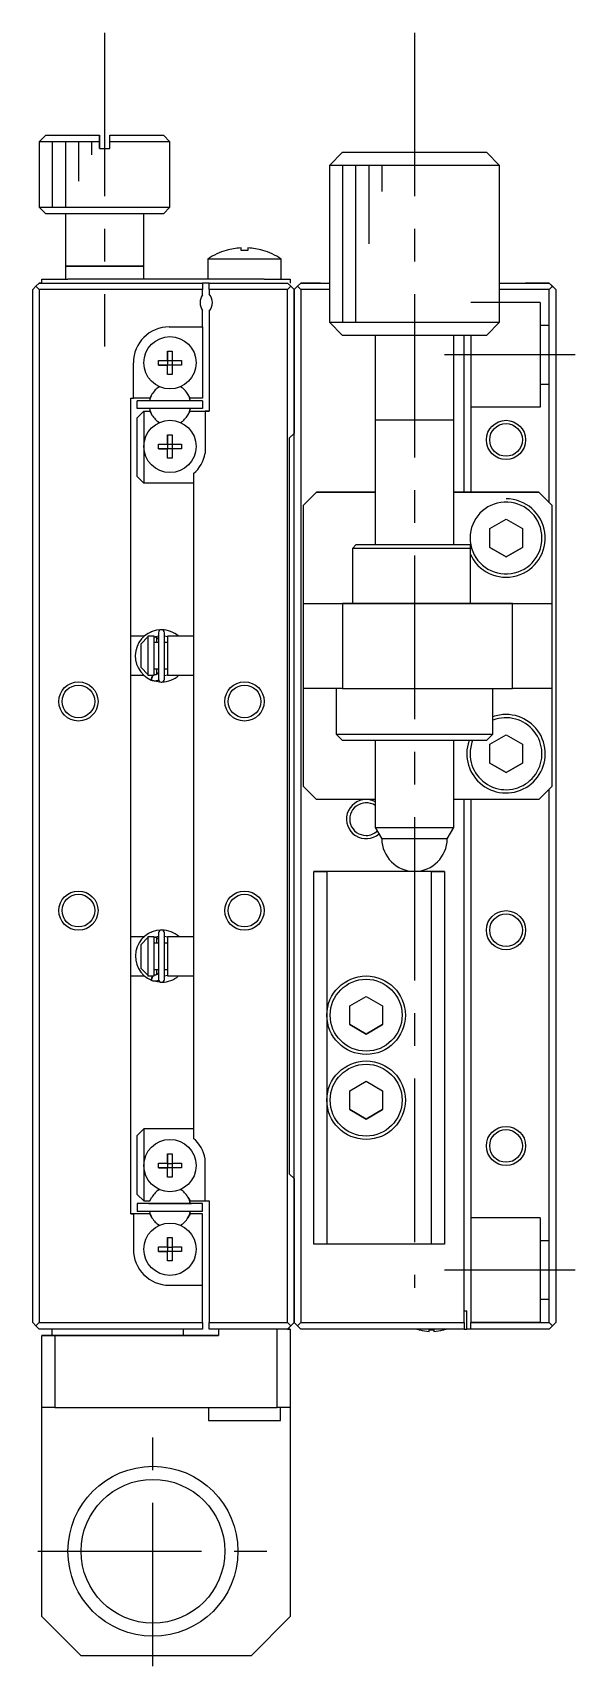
# Model space of a CAD drawing. Extents: x -50 to 379, y 23 to 295.
# Drawn here: x 180 to 221.5, y 106 to 231 of the extents above; entities that cross this region are included whole.
import ezdxf

# ---------------------------------------------------------------- set-up
doc = ezdxf.new("R2010")
doc.units = 0
doc.header["$LTSCALE"] = 10
doc.linetypes.add('CENTER', pattern=[2, 1.25, -0.25, 0.25, -0.25])
doc.linetypes.add('DASHED', pattern=[3.5, 2, -1.5])
doc.layers.get('0').update_dxf_attribs({"linetype": 'CONTINUOUS'})
doc.layers.add('CENTER', color=1, linetype='CENTER')

msp = doc.modelspace()

# ---------------------------------------------------------------- linework, layer by layer
at = {"color": 7, "linetype": 'CONTINUOUS'}
for p, q in [((181, 223.15), (180.5, 222.65)), ((185.1, 222.65), (180.5, 222.65)), ((180.5, 222.65), (180.5, 217.65)), ((181, 223.15), (185.1, 223.15)), ((181, 223.15), (185.1, 223.15)), ((185.1, 223.15), (185.1, 222.65)), ((185.1, 222.65), (185.1, 223.15)), ((185.1, 222.15), (185.1, 222.65)), ((185.1, 222.65), (185.1, 222.15)), ((185.9, 223.15), (190, 223.15)), ((185.9, 223.15), (190, 223.15)), ((185.9, 222.65), (185.9, 223.15)), ((190.5, 222.65), (185.9, 222.65)), ((185.9, 222.15), (185.9, 222.65)), ((190.5, 222.65), (190, 223.15)), ((190.5, 217.65), (190.5, 222.65)), ((185.1, 222.15), (185.9, 222.15)), ((185.1, 222.15), (185.9, 222.15)), ((203.7, 221.85), (202.7, 220.85)), ((203.7, 221.85), (214.7, 221.85)), ((203.7, 221.85), (209.150189, 221.85)), ((209.150189, 221.85), (214.7, 221.85)), ((215.7, 220.85), (214.7, 221.85)), ((215.7, 220.85), (202.7, 220.85)), ((202.7, 220.85), (202.7, 208.85)), ((215.7, 208.85), (215.7, 220.85)), ((180.5, 217.65), (190.5, 217.65)), ((180.5, 217.65), (181, 217.15)), ((190, 217.15), (190.5, 217.65)), ((190, 217.15), (181, 217.15)), ((182.5, 217.15), (182.5, 213.15)), ((188.5, 213.15), (188.5, 217.15)), ((193.4, 213.692463), (199, 213.692463)), ((193.4, 213.692463), (193.4, 212.15)), ((194.800861, 214.343205), (194.797852, 214.349373)), ((194.800861, 214.343205), (194.797852, 214.349373)), ((195.94, 214.343205), (195.94, 214.536462)), ((196.46, 214.343205), (195.94, 214.343205)), ((196.46, 214.536462), (196.46, 214.343205)), ((197.602148, 214.349373), (197.599139, 214.343205)), ((197.602148, 214.349373), (197.599139, 214.343205)), ((199, 212.15), (199, 213.692463)), ((182.5, 213.15), (188.5, 213.15)), ((188.5, 213.15), (182.5, 213.15)), ((182.5, 213.15), (182.5, 212.15)), ((188.5, 212.15), (188.5, 213.15)), ((180.25, 211.6), (180, 211.35)), ((180, 211.35), (180.25, 211.6)), ((180, 132.35), (180, 211.35)), ((180.25, 211.6), (180.5, 211.85)), ((180.5, 211.85), (180.25, 211.6)), ((180.5, 211.35), (180.25, 211.6)), ((180.5, 211.85), (193, 211.85)), ((180.7, 211.85), (180.5, 211.85)), ((193, 211.35), (180.5, 211.35)), ((180.5, 211.35), (180.5, 132.35)), ((180.7, 211.85), (180.7, 212.15)), ((180.7, 212.15), (182.7, 212.15)), ((180.7, 212.15), (182.5, 212.15)), ((197.7, 212.15), (182.7, 212.15)), ((187.25, 212.150002), (183.95, 212.150002)), ((193.4, 212.15), (188.5, 212.15)), ((193.5, 211.85), (193, 211.85)), ((193, 211.85), (193, 211.35)), ((193, 210.95), (193, 211.35)), ((193.5, 211.85), (199.5, 211.85)), ((193.5, 211.35), (193.5, 211.85)), ((199.5, 211.35), (193.5, 211.35)), ((193.5, 211.35), (193.5, 211.011438)), ((197.7, 212.15), (199.7, 212.15)), ((199, 212.15), (199.7, 212.15)), ((199.75, 211.6), (199.5, 211.85)), ((199.5, 211.85), (199.75, 211.6)), ((199.75, 211.6), (199.5, 211.35)), ((199.5, 132.35), (199.5, 211.35)), ((199.7, 212.15), (199.7, 211.85)), ((200, 211.35), (199.75, 211.6)), ((199.75, 211.6), (200, 211.35)), ((200.25, 211.6), (200, 211.35)), ((200.25, 211.6), (200, 211.35)), ((200, 211.35), (200, 200.35)), ((200, 200.35), (200, 211.35)), ((200.25, 211.6), (200.5, 211.85)), ((200.5, 211.85), (200.25, 211.6)), ((200.5, 211.35), (200.25, 211.6)), ((200.5, 211.85), (202.7, 211.85)), ((202.000005, 211.85), (200.5, 211.85)), ((202.7, 211.35), (200.5, 211.35)), ((200.5, 211.35), (200.5, 132.35)), ((215.7, 211.85), (219.5, 211.85)), ((219.5, 211.35), (215.7, 211.35)), ((219.5, 211.85), (217.699995, 211.85)), ((219.5, 211.85), (219.75, 211.6)), ((219.75, 211.6), (219.5, 211.85)), ((219.5, 211.35), (219.75, 211.6)), ((219.5, 195.05), (219.5, 211.35)), ((219.65, 211.7), (220, 211.35)), ((220, 211.35), (219.65, 211.7)), ((219.75, 211.6), (220, 211.35)), ((220, 211.35), (219.75, 211.6)), ((220, 211.35), (220, 132.35)), ((193, 208.5), (193, 209.75)), ((193.5, 209.688562), (193.5, 202.05)), ((202.7, 208.85), (209.258868, 208.85)), ((202.7, 208.85), (203.7, 207.85)), ((209.258868, 208.85), (215.7, 208.85)), ((214.7, 207.85), (215.7, 208.85)), ((190.45, 208.5), (193, 208.5)), ((193, 208.5), (193, 203.05)), ((209.249811, 207.85), (203.7, 207.85)), ((206.2, 207.85), (206.2, 201.35)), ((214.7, 207.85), (209.249811, 207.85)), ((212.2, 201.35), (212.2, 207.85)), ((213, 195.85), (213, 207.85)), ((213.5, 207.85), (213.5, 195.85)), ((190.32, 206.636361), (190.68, 206.636361)), ((190.32, 205.93), (190.32, 206.636361)), ((190.32, 206.636361), (190.32, 205.93)), ((190.68, 206.636361), (190.68, 205.93)), ((187.7, 203.05), (187.7, 205.75)), ((189.613639, 205.57), (189.613639, 205.93)), ((189.613639, 205.93), (190.32, 205.93)), ((190.32, 205.57), (189.613639, 205.57)), ((189.613639, 205.57), (190.32, 205.57)), ((190.330372, 205.919628), (190.32, 205.93)), ((190.330372, 205.580372), (190.32, 205.57)), ((190.32, 204.863639), (190.32, 205.57)), ((190.32, 204.863639), (190.32, 205.57)), ((190.330372, 205.919628), (190.669628, 205.919628)), ((190.330372, 205.580372), (190.330372, 205.919628)), ((190.669628, 205.580372), (190.330372, 205.580372)), ((190.669628, 205.919628), (190.68, 205.93)), ((190.669628, 205.919628), (190.669628, 205.580372)), ((190.669628, 205.580372), (190.68, 205.57)), ((190.68, 205.93), (191.386361, 205.93)), ((190.68, 205.57), (190.68, 204.863639)), ((191.386361, 205.57), (190.68, 205.57)), ((191.386361, 205.57), (190.68, 205.57)), ((191.386361, 205.93), (191.386361, 205.57)), ((190.68, 204.863639), (190.32, 204.863639)), ((187.5, 203.05), (187.7, 203.05)), ((187.5, 140.65), (187.5, 203.05)), ((188.955588, 203.05), (187.7, 203.05)), ((188, 202.25), (188, 202.85)), ((193, 202.85), (188, 202.85)), ((189.125185, 203.34375), (188.955588, 203.05)), ((192.044412, 203.05), (191.874815, 203.34375)), ((193, 203.05), (192.044412, 203.05)), ((193, 202.85), (193, 202.25)), ((193, 202.25), (188, 202.25)), ((188, 201.55), (188.5, 202.05)), ((188.5, 202.05), (188, 201.55)), ((188, 197.05), (188, 201.55)), ((188.5, 202.05), (188.5, 199.35)), ((188.5, 202.05), (188.955588, 202.05)), ((188.5, 202.05), (188.955588, 202.05)), ((188.955588, 202.05), (189.125185, 201.75625)), ((188.955588, 202.05), (189.125185, 201.75625)), ((191.874815, 201.75625), (192.044412, 202.05)), ((191.874815, 201.75625), (192.044412, 202.05)), ((192.044412, 202.05), (193.2, 202.05)), ((192.044412, 202.05), (193.2, 202.05)), ((193.2, 202.05), (193.2, 198.827985)), ((193.5, 202.05), (193.2, 202.05)), ((193.2, 202.05), (193.5, 202.05)), ((206.587187, 201.35), (206.199995, 201.35)), ((206.2, 201.355), (206.2, 201.35)), ((206.2, 201.35), (206.2, 201.345)), ((206.2, 201.35), (206.2, 191.85)), ((209.125185, 201.35), (206.587187, 201.35)), ((209.2, 201.35), (209.125185, 201.35)), ((211.812813, 201.35), (209.2, 201.35)), ((212.200005, 201.35), (211.812813, 201.35)), ((212.2, 201.35), (212.2, 201.355)), ((212.2, 201.345), (212.2, 201.35)), ((212.2, 191.85), (212.2, 201.35)), ((190.32, 200.236361), (190.68, 200.236361)), ((190.32, 199.53), (190.32, 200.236361)), ((190.32, 200.236361), (190.32, 199.53)), ((190.68, 200.236361), (190.68, 199.53)), ((199.65, 200), (200, 200.35)), ((199.65, 143.7), (199.65, 200)), ((200, 143.35), (200, 200.35)), ((188.5, 199.35), (188.5, 196.55)), ((189.613639, 199.17), (189.613639, 199.53)), ((189.613639, 199.53), (190.32, 199.53)), ((190.32, 199.17), (189.613639, 199.17)), ((189.613639, 199.17), (190.32, 199.17)), ((190.330372, 199.519628), (190.32, 199.53)), ((190.330372, 199.180372), (190.32, 199.17)), ((190.32, 198.463639), (190.32, 199.17)), ((190.32, 198.463639), (190.32, 199.17)), ((190.330372, 199.519628), (190.669628, 199.519628)), ((190.330372, 199.180372), (190.330372, 199.519628)), ((190.669628, 199.180372), (190.330372, 199.180372)), ((190.669628, 199.519628), (190.68, 199.53)), ((190.669628, 199.519628), (190.669628, 199.180372)), ((190.669628, 199.180372), (190.68, 199.17)), ((190.68, 199.53), (191.386361, 199.53)), ((190.68, 199.17), (190.68, 198.463639)), ((191.386361, 199.17), (190.68, 199.17)), ((191.386361, 199.17), (190.68, 199.17)), ((191.386361, 199.53), (191.386361, 199.17)), ((190.68, 198.463639), (190.32, 198.463639)), ((188.5, 196.55), (188, 197.05)), ((192.3, 196.55), (188.5, 196.55)), ((192.3, 197.270938), (192.3, 146.429062)), ((201.7, 195.85), (200.7, 194.85)), ((200.7, 194.85), (201.7, 195.85)), ((201.7, 195.85), (206.2, 195.85)), ((206.2, 195.85), (201.7, 195.85)), ((212.2, 195.85), (218.7, 195.85)), ((214.2, 195.85), (212.2, 195.85)), ((218.7, 195.85), (214.2, 195.85)), ((219.7, 194.85), (218.7, 195.85)), ((218.7, 195.85), (219.7, 194.85)), ((200.7, 187.35), (200.7, 194.85)), ((214.95, 193.071688), (216.2, 193.793376)), ((216.2, 193.793376), (217.45, 193.071688)), ((219.7, 194.85), (219.7, 187.35)), ((214.95, 191.628312), (214.95, 193.071688)), ((217.45, 193.071688), (217.45, 191.628312)), ((204.75, 191.85), (204.45, 191.55)), ((213.45, 191.55), (204.45, 191.55)), ((204.45, 191.55), (204.45, 187.35)), ((204.75, 191.85), (213.45, 191.85)), ((204.75, 191.85), (206.2, 191.85)), ((212.2, 191.85), (213.45, 191.85)), ((213.45, 191.85), (213.45, 191.55)), ((213.45, 191.55), (213.45, 187.35)), ((216.2, 190.906624), (214.95, 191.628312)), ((214.95, 191.628312), (216.2, 190.906624)), ((217.45, 191.628312), (216.2, 190.906624)), ((216.2, 190.906624), (217.45, 191.628312)), ((200.7, 187.35), (204.45, 187.35)), ((200.7, 187.35), (203.7, 187.35)), ((200.7, 180.85), (200.7, 187.35)), ((203.7, 187.35), (203.7, 180.85)), ((216.7, 187.35), (203.7, 187.35)), ((204.45, 187.35), (213.45, 187.35)), ((213.45, 187.35), (219.7, 187.35)), ((213.45, 187.35), (213.95, 187.35)), ((213.45, 187.35), (213.95, 187.35)), ((216.7, 180.85), (216.7, 187.35)), ((216.7, 187.35), (219.7, 187.35)), ((219.7, 187.35), (219.7, 180.85)), ((189.074, 185.175868), (189.043742, 185.162915)), ((189.068363, 185.172628), (189.064862, 185.172019)), ((189.129271, 185.19743), (189.073528, 185.176795)), ((189.620266, 185.106687), (189.620266, 181.556687)), ((190.070266, 181.556687), (190.070266, 185.106687)), ((188.545202, 184.85), (187.5, 184.85)), ((188.3, 184.266515), (188.8, 184.795683)), ((188.3, 182.433485), (188.3, 184.266515)), ((188.8, 184.85), (188.8, 184.795683)), ((189.3, 184.85), (188.8, 184.85)), ((188.8, 184.795683), (188.8, 181.904317)), ((189.299914, 184.783344), (189.620248, 184.866306)), ((189.299998, 184.777536), (189.313018, 184.779685)), ((189.3, 181.85), (189.3, 184.85)), ((189.620266, 184.35), (189.3, 184.35)), ((189.313018, 184.779685), (189.326556, 184.781223)), ((189.326556, 184.781223), (189.34016, 184.782065)), ((189.34016, 184.782065), (189.353792, 184.782208)), ((189.353792, 184.782208), (189.367417, 184.781652)), ((189.367417, 184.781652), (189.380997, 184.780396)), ((189.380997, 184.780396), (189.394495, 184.778446)), ((189.394495, 184.778446), (189.407875, 184.775807)), ((189.407875, 184.775807), (189.421101, 184.772487)), ((189.421101, 184.772487), (189.434138, 184.768497)), ((189.434138, 184.768497), (189.446951, 184.763847)), ((189.446951, 184.763847), (189.459507, 184.758553)), ((189.459507, 184.758553), (189.471774, 184.752631)), ((189.471774, 184.752631), (189.483721, 184.746097)), ((189.483721, 184.746097), (189.495318, 184.738971)), ((189.495318, 184.738971), (189.506535, 184.731273)), ((189.5, 184.35), (189.5, 184.736232)), ((189.506535, 184.731273), (189.517347, 184.723026)), ((189.517347, 184.723026), (189.527726, 184.714252)), ((189.527726, 184.714252), (189.53765, 184.704975)), ((189.53765, 184.704975), (189.547096, 184.695222)), ((189.547096, 184.695222), (189.556041, 184.685016)), ((189.556041, 184.685016), (189.564466, 184.674386)), ((189.564466, 184.674386), (189.572353, 184.663359)), ((189.572353, 184.663359), (189.579685, 184.651963)), ((189.579685, 184.651963), (189.586446, 184.640226)), ((189.586446, 184.640226), (189.592622, 184.628178)), ((189.592622, 184.628178), (189.5982, 184.615848)), ((189.5982, 184.615848), (189.60317, 184.603266)), ((189.60317, 184.603266), (189.607521, 184.590462)), ((189.607521, 184.590462), (189.611244, 184.577466)), ((189.611244, 184.577466), (189.614333, 184.564309)), ((189.614333, 184.564309), (189.616781, 184.551023)), ((189.616781, 184.551023), (189.618584, 184.537637)), ((189.618584, 184.537637), (189.619738, 184.524182)), ((189.619738, 184.524182), (189.620242, 184.510691)), ((189.620242, 184.510691), (189.620266, 184.507136)), ((190.3, 184.35), (190.070266, 184.35)), ((190.07032, 184.865979), (190.300092, 184.814396)), ((190.3, 184.85), (190.3, 181.85)), ((192.3, 184.85), (190.3, 184.85)), ((188.8, 181.904317), (188.3, 182.433485)), ((187.5, 181.85), (188.503682, 181.85)), ((188.8, 181.904317), (188.8, 181.85)), ((188.8, 181.85), (189.3, 181.85)), ((189.031406, 181.505907), (189.071054, 181.48875)), ((189.064633, 181.491385), (189.140952, 181.747942)), ((189.069668, 181.502972), (189.069571, 181.497228)), ((189.069571, 181.497228), (189.070019, 181.492666)), ((189.070309, 181.509864), (189.069668, 181.502972)), ((189.070019, 181.492666), (189.072675, 181.487077)), ((189.07149, 181.517862), (189.070309, 181.509864)), ((189.073205, 181.526918), (189.07149, 181.517862)), ((189.072675, 181.487077), (189.073528, 181.48658)), ((189.075442, 181.536979), (189.073205, 181.526918)), ((189.073528, 181.48658), (189.105115, 181.474243)), ((189.078189, 181.547982), (189.075442, 181.536979)), ((189.081428, 181.559863), (189.078189, 181.547982)), ((189.085141, 181.572551), (189.081428, 181.559863)), ((189.089305, 181.585968), (189.085141, 181.572551)), ((189.093896, 181.600034), (189.089305, 181.585968)), ((189.098885, 181.614666), (189.093896, 181.600034)), ((189.104243, 181.629775), (189.098885, 181.614666)), ((189.109937, 181.64527), (189.104243, 181.629775)), ((189.105115, 181.474243), (189.139047, 181.462857)), ((189.115934, 181.661059), (189.109937, 181.64527)), ((189.122198, 181.677046), (189.115934, 181.661059)), ((189.12869, 181.693137), (189.122198, 181.677046)), ((189.125362, 181.466904), (189.816609, 181.333155)), ((189.135371, 181.709233), (189.12869, 181.693137)), ((189.142203, 181.725239), (189.135371, 181.709233)), ((189.139047, 181.462857), (189.173496, 181.453182)), ((189.140952, 181.747942), (189.193095, 181.850027)), ((189.149143, 181.741059), (189.142203, 181.725239)), ((189.156151, 181.756597), (189.149143, 181.741059)), ((189.163183, 181.77176), (189.156151, 181.756597)), ((189.170198, 181.786458), (189.163183, 181.77176)), ((189.177154, 181.800602), (189.170198, 181.786458)), ((189.173496, 181.453182), (189.208375, 181.445242)), ((189.184009, 181.814107), (189.177154, 181.800602)), ((189.190722, 181.826892), (189.184009, 181.814107)), ((189.197252, 181.83888), (189.190722, 181.826892)), ((189.20356, 181.85), (189.197252, 181.83888)), ((189.208375, 181.445242), (189.243599, 181.439054)), ((189.243599, 181.439054), (189.279082, 181.434635)), ((189.279082, 181.434635), (189.314737, 181.431993)), ((189.304943, 181.884945), (189.299985, 181.885842)), ((189.3, 182.35), (189.620266, 182.35)), ((189.31844, 181.882989), (189.304943, 181.884945)), ((189.314737, 181.431993), (189.350477, 181.431136)), ((189.332017, 181.881729), (189.31844, 181.882989)), ((189.345639, 181.881168), (189.332017, 181.881729)), ((189.359268, 181.881306), (189.345639, 181.881168)), ((189.350477, 181.431136), (189.386214, 181.432065)), ((189.372868, 181.882142), (189.359268, 181.881306)), ((189.386402, 181.883674), (189.372868, 181.882142)), ((189.386214, 181.432065), (189.421861, 181.434777)), ((189.399833, 181.885896), (189.386402, 181.883674)), ((189.413127, 181.8888), (189.399833, 181.885896)), ((189.426249, 181.892376), (189.413127, 181.8888)), ((189.421861, 181.434777), (189.457331, 181.439266)), ((189.439164, 181.896614), (189.426249, 181.892376)), ((189.451839, 181.901499), (189.439164, 181.896614)), ((189.464244, 181.907017), (189.451839, 181.901499)), ((189.457331, 181.439266), (189.492538, 181.445521)), ((189.476346, 181.913152), (189.464244, 181.907017)), ((189.488117, 181.919884), (189.476346, 181.913152)), ((189.499527, 181.927196), (189.488117, 181.919884)), ((189.492538, 181.445521), (189.527395, 181.453527)), ((189.510551, 181.935066), (189.499527, 181.927196)), ((189.5, 181.927276), (189.5, 182.35)), ((189.521163, 181.943472), (189.510551, 181.935066)), ((189.531337, 181.952391), (189.521163, 181.943472)), ((189.527395, 181.453527), (189.561817, 181.463265)), ((189.541051, 181.9618), (189.531337, 181.952391)), ((189.550284, 181.971675), (189.541051, 181.9618)), ((189.559015, 181.981989), (189.550284, 181.971675)), ((189.567225, 181.992717), (189.559015, 181.981989)), ((189.561817, 181.463265), (189.595721, 181.47471)), ((189.574896, 182.003831), (189.567225, 181.992717)), ((189.582013, 182.015305), (189.574896, 182.003831)), ((189.588559, 182.02711), (189.582013, 182.015305)), ((189.594521, 182.039218), (189.588559, 182.02711)), ((189.599887, 182.0516), (189.594521, 182.039218)), ((189.595721, 181.47471), (189.629022, 181.487837)), ((189.604645, 182.064227), (189.599887, 182.0516)), ((189.608786, 182.077069), (189.604645, 182.064227)), ((189.6123, 182.090097), (189.608786, 182.077069)), ((189.615181, 182.10328), (189.6123, 182.090097)), ((189.617423, 182.116587), (189.615181, 182.10328)), ((189.619019, 182.129989), (189.617423, 182.116587)), ((189.619967, 182.143453), (189.619019, 182.129989)), ((189.620266, 182.156239), (189.619967, 182.143453)), ((189.629022, 181.487837), (189.630853, 181.488615)), ((190.070266, 182.35), (190.3, 182.35)), ((190.30275, 181.849942), (190.070318, 181.797082)), ((190.3, 181.85), (192.3, 181.85)), ((203.7, 180.85), (200.7, 180.85)), ((200.7, 173.35), (200.7, 180.85)), ((203.2, 180.85), (203.2, 177.35)), ((203.7, 180.85), (216.7, 180.85)), ((215.2, 177.35), (215.2, 180.85)), ((219.7, 180.85), (216.7, 180.85)), ((219.7, 180.85), (219.7, 173.35)), ((203.2, 177.35), (215.2, 177.35)), ((203.2, 177.35), (203.7, 176.85)), ((214.7, 176.85), (203.7, 176.85)), ((206.2, 176.85), (206.2, 170.216025)), ((212.2, 170.216025), (212.2, 176.85)), ((214.7, 176.85), (215.2, 177.35)), ((214.95, 176.571688), (216.2, 177.293376)), ((214.95, 175.128312), (214.95, 176.571688)), ((216.2, 177.293376), (217.45, 176.571688)), ((217.45, 176.571688), (217.45, 175.128312)), ((216.2, 174.406624), (214.95, 175.128312)), ((214.95, 175.128312), (216.2, 174.406624)), ((217.45, 175.128312), (216.2, 174.406624)), ((216.2, 174.406624), (217.45, 175.128312)), ((200.7, 173.35), (201.7, 172.35)), ((218.7, 172.35), (219.7, 173.35)), ((219.5, 132.35), (219.5, 173.15)), ((206.2, 172.35), (201.7, 172.35)), ((218.7, 172.35), (212.2, 172.35)), ((213, 132.35), (213, 172.35)), ((213.5, 172.35), (213.5, 132.35)), ((206.2, 170.216025), (209.22717, 170.216025)), ((206.2, 170.216025), (206.45, 169.783013)), ((209.22717, 170.216025), (212.2, 170.216025)), ((211.95, 169.783013), (212.2, 170.216025)), ((206.45, 169.783013), (206.7, 169.35)), ((209.222641, 169.35), (206.7, 169.35)), ((211.7, 169.35), (209.222641, 169.35)), ((211.7, 169.35), (211.95, 169.783013)), ((209.2, 166.85), (201.5, 166.85)), ((201.5, 166.85), (202.5, 166.85)), ((201.5, 138.35), (201.5, 166.85)), ((210.5, 166.85), (202.5, 166.85)), ((202.5, 166.85), (202.5, 155.85)), ((211.5, 166.85), (209.2, 166.85)), ((210.5, 166.85), (211.5, 166.85)), ((210.5, 138.35), (210.5, 166.85)), ((211.5, 166.85), (211.5, 138.35)), ((188.511749, 161.85), (187.5, 161.85)), ((188.3, 161.266515), (188.8, 161.795683)), ((188.3, 159.433485), (188.3, 161.266515)), ((188.8, 161.85), (188.8, 161.795683)), ((189.3, 161.85), (188.8, 161.85)), ((188.8, 161.795683), (188.8, 158.904317)), ((189.083229, 162.213551), (189.052971, 162.200598)), ((189.077592, 162.210312), (189.07409, 162.209702)), ((189.1385, 162.235113), (189.082757, 162.214478)), ((189.299969, 161.817546), (189.629477, 161.903989)), ((189.299984, 161.813286), (189.30881, 161.815139)), ((189.3, 158.85), (189.3, 161.85)), ((189.629494, 161.35), (189.3, 161.35)), ((189.30881, 161.815139), (189.322246, 161.817368)), ((189.322246, 161.817368), (189.335784, 161.818907)), ((189.335784, 161.818907), (189.349388, 161.819749)), ((189.349388, 161.819749), (189.363021, 161.819892)), ((189.363021, 161.819892), (189.376646, 161.819335)), ((189.376646, 161.819335), (189.390225, 161.81808)), ((189.390225, 161.81808), (189.403723, 161.81613)), ((189.403723, 161.81613), (189.417103, 161.813491)), ((189.417103, 161.813491), (189.430329, 161.810171)), ((189.430329, 161.810171), (189.443366, 161.80618)), ((189.443366, 161.80618), (189.45618, 161.801531)), ((189.45618, 161.801531), (189.468736, 161.796237)), ((189.468736, 161.796237), (189.481003, 161.790314)), ((189.481003, 161.790314), (189.49295, 161.78378)), ((189.49295, 161.78378), (189.504546, 161.776654)), ((189.5, 161.35), (189.5, 161.779668)), ((189.504546, 161.776654), (189.515764, 161.768957)), ((189.515764, 161.768957), (189.526575, 161.760709)), ((189.526575, 161.760709), (189.536955, 161.751935)), ((189.536955, 161.751935), (189.546879, 161.742659)), ((189.546879, 161.742659), (189.556324, 161.732905)), ((189.556324, 161.732905), (189.565269, 161.7227)), ((189.565269, 161.7227), (189.573695, 161.71207)), ((189.573695, 161.71207), (189.581581, 161.701043)), ((189.581581, 161.701043), (189.588913, 161.689646)), ((189.588913, 161.689646), (189.595674, 161.67791)), ((189.595674, 161.67791), (189.60185, 161.665862)), ((189.60185, 161.665862), (189.607429, 161.653531)), ((189.607429, 161.653531), (189.612398, 161.640949)), ((189.612398, 161.640949), (189.616749, 161.628145)), ((189.616749, 161.628145), (189.620473, 161.61515)), ((189.620473, 161.61515), (189.623561, 161.601993)), ((189.623561, 161.601993), (189.626009, 161.588706)), ((189.626009, 161.588706), (189.627812, 161.57532)), ((189.627812, 161.57532), (189.628966, 161.561866)), ((189.628966, 161.561866), (189.62947, 161.548374)), ((189.62947, 161.548374), (189.629494, 161.544819)), ((189.629494, 162.144371), (189.629494, 158.594371)), ((190.079494, 158.594371), (190.079494, 162.144371)), ((190.3, 161.35), (190.079494, 161.35)), ((190.079548, 161.903663), (190.300169, 161.854844)), ((190.3, 161.85), (190.3, 158.85)), ((192.3, 161.85), (190.3, 161.85)), ((190.300169, 161.854844), (190.315323, 161.850234)), ((187.5, 158.85), (188.555669, 158.85)), ((188.8, 158.904317), (188.3, 159.433485)), ((188.8, 158.904317), (188.8, 158.85)), ((188.8, 158.85), (189.3, 158.85)), ((189.073862, 158.529068), (189.15018, 158.785626)), ((189.122026, 158.690545), (189.115964, 158.674306)), ((189.128395, 158.707052), (189.122026, 158.690545)), ((189.13503, 158.72372), (189.128395, 158.707052)), ((189.141889, 158.74044), (189.13503, 158.72372)), ((189.148926, 158.757104), (189.141889, 158.74044)), ((189.156097, 158.773605), (189.148926, 158.757104)), ((189.15018, 158.785626), (189.181355, 158.850009)), ((189.163355, 158.789836), (189.156097, 158.773605)), ((189.170653, 158.805692), (189.163355, 158.789836)), ((189.177944, 158.821071), (189.170653, 158.805692)), ((189.18518, 158.835872), (189.177944, 158.821071)), ((189.192316, 158.85), (189.18518, 158.835872)), ((189.300792, 158.925273), (189.299996, 158.925453)), ((189.3, 159.35), (189.629494, 159.35)), ((189.314171, 158.922628), (189.300792, 158.925273)), ((189.327668, 158.920673), (189.314171, 158.922628)), ((189.341246, 158.919413), (189.327668, 158.920673)), ((189.354868, 158.918851), (189.341246, 158.919413)), ((189.368497, 158.918989), (189.354868, 158.918851)), ((189.382097, 158.919826), (189.368497, 158.918989)), ((189.39563, 158.921358), (189.382097, 158.919826)), ((189.409062, 158.92358), (189.39563, 158.921358)), ((189.422356, 158.926483), (189.409062, 158.92358)), ((189.435477, 158.93006), (189.422356, 158.926483)), ((189.448392, 158.934297), (189.435477, 158.93006)), ((189.461068, 158.939183), (189.448392, 158.934297)), ((189.473472, 158.944701), (189.461068, 158.939183)), ((189.485575, 158.950835), (189.473472, 158.944701)), ((189.497345, 158.957568), (189.485575, 158.950835)), ((189.508756, 158.964879), (189.497345, 158.957568)), ((189.5, 158.958855), (189.5, 159.35)), ((189.51978, 158.972749), (189.508756, 158.964879)), ((189.530391, 158.981155), (189.51978, 158.972749)), ((189.540566, 158.990075), (189.530391, 158.981155)), ((189.55028, 158.999484), (189.540566, 158.990075)), ((189.559513, 159.009359), (189.55028, 158.999484)), ((189.568244, 159.019673), (189.559513, 159.009359)), ((189.576454, 159.0304), (189.568244, 159.019673)), ((189.584125, 159.041515), (189.576454, 159.0304)), ((189.591241, 159.052988), (189.584125, 159.041515)), ((189.597787, 159.064794), (189.591241, 159.052988)), ((189.603749, 159.076902), (189.597787, 159.064794)), ((189.609115, 159.089284), (189.603749, 159.076902)), ((189.613874, 159.101911), (189.609115, 159.089284)), ((189.618014, 159.114753), (189.613874, 159.101911)), ((189.621529, 159.127781), (189.618014, 159.114753)), ((189.62441, 159.140963), (189.621529, 159.127781)), ((189.626651, 159.154271), (189.62441, 159.140963)), ((189.628248, 159.167672), (189.626651, 159.154271)), ((189.629196, 159.181137), (189.628248, 159.167672)), ((189.629494, 159.193923), (189.629196, 159.181137)), ((190.079494, 159.35), (190.3, 159.35)), ((190.300051, 158.883984), (190.079546, 158.834766)), ((190.3, 158.85), (192.3, 158.85)), ((189.040634, 158.54359), (189.073974, 158.529094)), ((189.073974, 158.529094), (189.093851, 158.520799)), ((189.078906, 158.540813), (189.078802, 158.534843)), ((189.078802, 158.534843), (189.079286, 158.530147)), ((189.079596, 158.548019), (189.078906, 158.540813)), ((189.079286, 158.530147), (189.081904, 158.524761)), ((189.080868, 158.556414), (189.079596, 158.548019)), ((189.082714, 158.565944), (189.080868, 158.556414)), ((189.081904, 158.524761), (189.082757, 158.524264)), ((189.085121, 158.576548), (189.082714, 158.565944)), ((189.082757, 158.524264), (189.114344, 158.511927)), ((189.088074, 158.588156), (189.085121, 158.576548)), ((189.091555, 158.600693), (189.088074, 158.588156)), ((189.09554, 158.614079), (189.091555, 158.600693)), ((189.100004, 158.628227), (189.09554, 158.614079)), ((189.104917, 158.643045), (189.100004, 158.628227)), ((189.110249, 158.658438), (189.104917, 158.643045)), ((189.115964, 158.674306), (189.110249, 158.658438)), ((189.114344, 158.511927), (189.148275, 158.500541)), ((189.134591, 158.504587), (189.825837, 158.370838)), ((189.148275, 158.500541), (189.182724, 158.490866)), ((189.182724, 158.490866), (189.217603, 158.482925)), ((189.217603, 158.482925), (189.252828, 158.476738)), ((189.252828, 158.476738), (189.288311, 158.472318)), ((189.288311, 158.472318), (189.323966, 158.469677)), ((189.323966, 158.469677), (189.359705, 158.46882)), ((189.359705, 158.46882), (189.395442, 158.469748)), ((189.395442, 158.469748), (189.43109, 158.47246)), ((189.43109, 158.47246), (189.46656, 158.476949)), ((189.46656, 158.476949), (189.501767, 158.483205)), ((189.501767, 158.483205), (189.536624, 158.491211)), ((189.536624, 158.491211), (189.571046, 158.500948)), ((189.571046, 158.500948), (189.604949, 158.512394)), ((189.604949, 158.512394), (189.63825, 158.525521)), ((189.63825, 158.525521), (189.640081, 158.526299)), ((204.25, 156.571688), (205.5, 157.293376)), ((204.25, 155.128312), (204.25, 156.571688)), ((205.5, 157.293376), (206.75, 156.571688)), ((206.75, 156.571688), (206.75, 155.128312)), ((202.5, 155.85), (202.5, 149.35)), ((205.5, 154.406624), (204.25, 155.128312)), ((204.25, 155.128312), (205.5, 154.406624)), ((206.75, 155.128312), (205.5, 154.406624)), ((205.5, 154.406624), (206.75, 155.128312)), ((204.25, 150.071688), (205.5, 150.793376)), ((204.25, 148.628312), (204.25, 150.071688)), ((205.5, 150.793376), (206.75, 150.071688)), ((206.75, 150.071688), (206.75, 148.628312)), ((202.5, 149.35), (202.5, 138.35)), ((205.5, 147.906624), (204.25, 148.628312)), ((204.25, 148.628312), (205.5, 147.906624)), ((206.75, 148.628312), (205.5, 147.906624)), ((205.5, 147.906624), (206.75, 148.628312)), ((188, 146.65), (188.5, 147.15)), ((188.5, 147.15), (188, 146.65)), ((188, 142.15), (188, 146.65)), ((188.5, 147.15), (188.5, 144.35)), ((192.3, 147.15), (188.5, 147.15)), ((192.3, 147.15), (188.5, 147.15)), ((190.32, 145.236361), (190.68, 145.236361)), ((190.32, 144.53), (190.32, 145.236361)), ((190.32, 145.236361), (190.32, 144.53)), ((190.68, 145.236361), (190.68, 144.53)), ((188.5, 144.35), (188.5, 141.65)), ((189.613639, 144.17), (189.613639, 144.53)), ((189.613639, 144.53), (190.32, 144.53)), ((190.32, 144.17), (189.613639, 144.17)), ((189.613639, 144.17), (190.32, 144.17)), ((190.330372, 144.519628), (190.32, 144.53)), ((190.330372, 144.180372), (190.32, 144.17)), ((190.32, 143.463639), (190.32, 144.17)), ((190.32, 143.463639), (190.32, 144.17)), ((190.330372, 144.519628), (190.669628, 144.519628)), ((190.330372, 144.180372), (190.330372, 144.519628)), ((190.669628, 144.180372), (190.330372, 144.180372)), ((190.669628, 144.519628), (190.68, 144.53)), ((190.669628, 144.519628), (190.669628, 144.180372)), ((190.669628, 144.180372), (190.68, 144.17)), ((190.68, 144.53), (191.386361, 144.53)), ((190.68, 144.17), (190.68, 143.463639)), ((191.386361, 144.17), (190.68, 144.17)), ((191.386361, 144.17), (190.68, 144.17)), ((191.386361, 144.53), (191.386361, 144.17)), ((193.2, 141.65), (193.2, 144.872015)), ((200, 143.35), (199.65, 143.7)), ((199.65, 143.7), (200, 143.35)), ((190.68, 143.463639), (190.32, 143.463639)), ((200, 143.35), (200, 132.35)), ((200, 132.35), (200, 143.35)), ((188.5, 141.65), (188, 142.15)), ((193, 141.45), (188, 141.45)), ((188.941104, 141.45), (188, 141.45)), ((188, 141.45), (188, 140.85)), ((188.5, 141.65), (188.955588, 141.65)), ((188.85, 141.450002), (188.941104, 141.450002)), ((188.85, 141.450002), (188.941104, 141.450002)), ((188.85, 141.450002), (188.941104, 141.450002)), ((188.85, 141.450002), (192.15, 141.450002)), ((188.85, 141.450002), (188.941104, 141.450002)), ((188.85, 141.450002), (188.941104, 141.450002)), ((188.85, 141.450002), (188.941104, 141.450002)), ((188.955588, 141.65), (189.125185, 141.94375)), ((191.874815, 141.94375), (192.044412, 141.65)), ((192.044412, 141.65), (193.2, 141.65)), ((192.058896, 141.450002), (192.15, 141.450002)), ((192.058896, 141.450002), (192.15, 141.450002)), ((192.058896, 141.450002), (192.15, 141.450002)), ((192.058896, 141.450002), (192.15, 141.450002)), ((192.058896, 141.450002), (192.15, 141.450002)), ((192.058896, 141.450002), (192.15, 141.450002)), ((192.058896, 141.450002), (192.15, 141.450002)), ((192.058896, 141.450002), (192.15, 141.450002)), ((192.058896, 141.450002), (192.15, 141.450002)), ((192.058896, 141.450002), (192.15, 141.450002)), ((192.058896, 141.450002), (192.15, 141.450002)), ((192.058896, 141.450002), (192.15, 141.450002)), ((192.058896, 141.450002), (192.15, 141.450002)), ((192.058896, 141.450002), (192.15, 141.450002)), ((192.058896, 141.450002), (192.15, 141.450002)), ((192.058896, 141.450002), (192.15, 141.450002)), ((192.058896, 141.450002), (192.15, 141.450002)), ((192.058896, 141.450002), (192.15, 141.450002)), ((192.058896, 141.450002), (192.15, 141.450002)), ((192.058896, 141.450002), (192.15, 141.450002)), ((192.058896, 141.450002), (192.15, 141.450002)), ((192.058896, 141.450002), (192.15, 141.450002)), ((192.058896, 141.450002), (192.15, 141.450002)), ((192.058896, 141.450002), (192.15, 141.450002)), ((192.058896, 141.450002), (192.15, 141.450002)), ((192.058896, 141.450002), (192.15, 141.450002)), ((192.058896, 141.450002), (192.15, 141.450002)), ((192.058896, 141.450002), (192.15, 141.450002)), ((192.058896, 141.450002), (192.15, 141.450002)), ((192.058896, 141.450002), (192.15, 141.450002)), ((192.058896, 141.450002), (192.15, 141.450002)), ((193, 141.45), (192.058896, 141.45)), ((193, 140.85), (193, 141.45)), ((193.2, 141.65), (193.5, 141.65)), ((193.5, 141.65), (193.5, 132.35)), ((187.7, 140.65), (187.5, 140.65)), ((187.5, 140.65), (187.7, 140.65)), ((187.7, 140.65), (187.7, 137.95)), ((188.955588, 140.65), (187.7, 140.65)), ((188.955588, 140.65), (187.7, 140.65)), ((193, 140.85), (188, 140.85)), ((189.125185, 140.35625), (188.955588, 140.65)), ((189.125185, 140.35625), (188.955588, 140.65)), ((192.044412, 140.65), (191.874815, 140.35625)), ((192.044412, 140.65), (191.874815, 140.35625)), ((193, 140.65), (192.044412, 140.65)), ((193, 140.65), (192.044412, 140.65)), ((193, 135.2), (193, 140.65)), ((190.32, 138.836361), (190.68, 138.836361)), ((190.32, 138.13), (190.32, 138.836361)), ((190.32, 138.836361), (190.32, 138.13)), ((190.68, 138.836361), (190.68, 138.13)), ((189.613639, 137.77), (189.613639, 138.13)), ((189.613639, 138.13), (190.32, 138.13)), ((190.32, 137.77), (189.613639, 137.77)), ((189.613639, 137.77), (190.32, 137.77)), ((190.330372, 138.119628), (190.32, 138.13)), ((190.330372, 137.780372), (190.32, 137.77)), ((190.32, 137.063639), (190.32, 137.77)), ((190.32, 137.063639), (190.32, 137.77)), ((190.330372, 138.119628), (190.669628, 138.119628)), ((190.330372, 137.780372), (190.330372, 138.119628)), ((190.669628, 137.780372), (190.330372, 137.780372)), ((190.669628, 138.119628), (190.68, 138.13)), ((190.669628, 138.119628), (190.669628, 137.780372)), ((190.669628, 137.780372), (190.68, 137.77)), ((190.68, 138.13), (191.386361, 138.13)), ((190.68, 137.77), (190.68, 137.063639)), ((191.386361, 137.77), (190.68, 137.77)), ((191.386361, 137.77), (190.68, 137.77)), ((191.386361, 138.13), (191.386361, 137.77)), ((202.5, 138.35), (201.5, 138.35)), ((210.5, 138.35), (202.5, 138.35)), ((211.5, 138.35), (210.5, 138.35)), ((190.68, 137.063639), (190.32, 137.063639)), ((190.45, 135.2), (193, 135.2)), ((190.45, 135.2), (193, 135.2)), ((193, 132.35), (193, 135.2)), ((213, 133.25), (213.2, 133.25)), ((213.2, 131.85), (213.2, 133.25)), ((180.25, 132.1), (180, 132.35)), ((180.25, 132.1), (180.5, 132.35)), ((180.5, 131.85), (180.25, 132.1)), ((180.5, 132.35), (193, 132.35)), ((193, 131.85), (180.5, 131.85)), ((180.7, 125.85), (180.7, 131.35)), ((180.7, 131.35), (181.7, 131.35)), ((181.7, 131.35), (180.7, 131.35)), ((181.5, 131.35), (181.5, 131.85)), ((181.7, 131.35), (181.7, 125.85)), ((194.2, 131.35), (181.7, 131.35)), ((181.7, 131.35), (194.2, 131.35)), ((191.5, 131.85), (191.5, 131.35)), ((193, 132.35), (193, 131.85)), ((193.5, 132.35), (199.5, 132.35)), ((193.5, 131.85), (193.5, 132.35)), ((199.5, 131.85), (193.5, 131.85)), ((194.2, 131.85), (194.2, 131.35)), ((198.7, 125.85), (198.7, 131.85)), ((199.5, 132.35), (199.75, 132.1)), ((199.5, 131.85), (199.75, 132.1)), ((199.7, 131.85), (199.5, 131.85)), ((199.5, 131.85), (199.7, 131.85)), ((199.7, 131.85), (199.7, 125.85)), ((199.75, 132.1), (200, 132.35)), ((200, 132.35), (200.25, 132.1)), ((200.25, 132.1), (200.5, 132.35)), ((200.5, 131.85), (200.25, 132.1)), ((200.5, 132.35), (213, 132.35)), ((213, 131.85), (200.5, 131.85)), ((209.611384, 131.775856), (209.613639, 131.780478)), ((210.32, 131.780478), (210.68, 131.780478)), ((210.32, 131.660141), (210.32, 131.780478)), ((210.68, 131.780478), (210.68, 131.660141)), ((211.386361, 131.780478), (211.388616, 131.775856)), ((213, 132.35), (213, 131.85)), ((213, 131.85), (213.2, 131.85)), ((213.5, 131.85), (213.2, 131.85)), ((213.5, 132.35), (219.5, 132.35)), ((213.5, 131.85), (213.5, 132.35)), ((219.5, 131.85), (213.5, 131.85)), ((219.75, 132.1), (219.5, 132.35)), ((219.75, 132.1), (219.5, 131.85)), ((220, 132.35), (219.75, 132.1)), ((181.7, 125.85), (180.7, 125.85)), ((180.7, 109.85), (180.7, 125.85)), ((181.7, 125.85), (198.7, 125.85)), ((193.45, 125.85), (193.45, 124.85)), ((199.7, 125.85), (198.7, 125.85)), ((198.95, 124.85), (198.95, 125.85)), ((199.7, 125.85), (199.7, 109.85)), ((193.45, 124.85), (198.95, 124.85)), ((180.7, 109.85), (183.7, 106.85)), ((196.7, 106.85), (199.7, 109.85)), ((196.7, 106.85), (183.7, 106.85))]:
    msp.add_line(p, q, dxfattribs=at)
at = {"color": 3, "linetype": 'CONTINUOUS'}
for p, q in [((181.5, 222.65), (181.5, 217.65)), ((182.5, 222.65), (182.5, 217.65)), ((183.5, 222.65), (183.5, 219.65)), ((184.5, 222.65), (184.5, 221.65)), ((203.7, 220.85), (203.7, 208.85)), ((204.7, 220.85), (204.7, 208.85)), ((205.7, 220.85), (205.7, 214.85)), ((206.7, 220.85), (206.7, 218.85))]:
    msp.add_line(p, q, dxfattribs=at)
at = {"color": 3, "linetype": 'DASHED'}
for p, q in [((218.8, 210.35), (213.5, 210.35)), ((218.8, 210.35), (218.8, 202.35)), ((219.5, 208.6), (218.8, 208.6)), ((219.5, 204.1), (218.8, 204.1)), ((218.8, 202.35), (213.5, 202.35)), ((218.8, 140.35), (213.5, 140.35)), ((218.8, 140.35), (218.8, 132.35)), ((219.5, 138.6), (218.8, 138.6)), ((219.5, 134.1), (218.8, 134.1)), ((218.8, 132.35), (213.5, 132.35))]:
    msp.add_line(p, q, dxfattribs=at)
at = {"color": 7, "linetype": 'CONTINUOUS'}
for centre, radius in [((190.5, 205.75), 2), ((190.5, 199.35), 2), ((216.2, 199.85), 1.25), ((183.5, 179.85), 1.25), ((196.2, 179.85), 1.25), ((183.5, 163.85), 1.25), ((196.2, 163.85), 1.25), ((216.2, 162.35), 1.25), ((205.5, 155.85), 3), ((205.5, 155.85), 2.75), ((205.5, 149.35), 3), ((205.5, 149.35), 2.75), ((190.5, 144.35), 2), ((216.2, 145.85), 1.25), ((190.5, 137.95), 2), ((189.2, 114.85), 6.5), ((189.2, 114.85), 5.5)]:
    msp.add_circle(centre, radius, dxfattribs=at)
at = {"color": 3, "linetype": 'CONTINUOUS'}
for centre in [(216.2, 199.85), (183.5, 179.85), (196.2, 179.85), (183.5, 163.85), (196.2, 163.85), (216.2, 162.35), (216.2, 145.85)]:
    msp.add_circle(centre, 1.5, dxfattribs=at)
at = {"color": 7, "linetype": 'CONTINUOUS'}
for centre, radius, start, end in [((196.2, 209.55), 5, 106.285843, 124.055798), ((196.2, 209.55), 4.993235, 92.984767, 106.272555), ((196.2, 209.55), 4.993235, 73.727445, 87.015233), ((196.2, 209.55), 5, 55.944202, 73.714157), ((193.8, 210.35), 1, 143.130102, 216.869898), ((192.75, 210.35), 1, 318.590378, 41.409622), ((190.45, 205.75), 2.75, 90, 180), ((190.5, 202.55), 1.5875, 135, 150), ((190.615, 202.43519), 1.75, 121.886504, 135.004406), ((190.5, 202.549999), 1.5875, 120.433182, 134.999975), ((190.5, 202.549999), 1.5875, 45.000025, 59.566818), ((190.385, 202.43519), 1.75, 44.995594, 58.113496), ((190.5, 202.55), 1.5875, 30, 45), ((190.5, 202.549999), 1.5875, 150, 169.10691), ((190.5, 202.549999), 1.5875, 10.89309, 30), ((190.5, 202.549999), 1.5875, 190.893016, 210), ((190.5, 202.55), 1.5875, 210, 225), ((190.5, 202.549999), 1.5875, 224.999975, 239.566737), ((190.615, 202.66481), 1.75, 224.995594, 238.113496), ((190.5, 202.549999), 1.5875, 300.433263, 315.000025), ((190.385, 202.66481), 1.75, 301.886504, 315.004406), ((190.5, 202.55), 1.5875, 315, 330), ((190.5, 202.549999), 1.5875, 330.000031, 349.106984), ((190.5, 199.35), 2.75, 310.885193, 349.057501), ((216.2, 192.35), 3, 203.556464, 90), ((216.2, 192.35), 2.75, 190.942499, 180), ((216.2, 192.35), 2.75, 180, 190.942499), ((189.845625, 183.331527), 1.998953, 90.830462, 247.286566), ((189.845266, 185.106687), 0.225, 0, 180), ((189.846775, 183.336351), 1.994033, 49.400601, 89.230411), ((189.845266, 181.556687), 0.225, 180, 0), ((189.843753, 183.335529), 2.002667, 270.777945, 312.110892), ((216.2, 175.85), 3, 160.528782, 90), ((216.2, 175.85), 3, 90, 109.471221), ((216.2, 175.85), 2.75, 180, 111.323686), ((216.2, 175.85), 2.75, 158.676316, 180), ((205.5, 170.85), 1.25, 55.944202, 270), ((205.5, 170.85), 1.25, 270, 313.37859), ((209.2, 169.35), 2.5, 180, 0), ((189.854854, 160.36921), 1.998953, 90.830462, 247.286566), ((189.854494, 162.144371), 0.225, 0, 180), ((189.856113, 160.373955), 1.994111, 47.758977, 89.23359), ((189.852793, 160.374162), 2.003618, 270.782969, 310.460387), ((189.854494, 158.594371), 0.225, 180, 0), ((190.5, 144.35), 2.75, 10.942499, 49.114807), ((190.5, 141.150001), 1.5875, 120.433263, 135.000025), ((190.615, 141.03519), 1.75, 121.886504, 135.004406), ((190.5, 141.150001), 1.5875, 44.999975, 59.566737), ((190.385, 141.03519), 1.75, 44.995594, 58.113496), ((190.5, 141.15), 1.5875, 135, 150), ((190.5, 141.15), 1.5875, 30, 45), ((190.5, 141.150001), 1.5875, 10.893137, 30), ((190.5, 141.150001), 1.5875, 190.893089, 210.000031), ((190.5, 141.15), 1.5875, 210, 225), ((190.615, 141.26481), 1.75, 224.995594, 238.113496), ((190.5, 141.150001), 1.5875, 225.000025, 239.566818), ((190.5, 141.150001), 1.5875, 300.433182, 314.999975), ((190.385, 141.26481), 1.75, 301.886504, 315.004406), ((190.5, 141.15), 1.5875, 315, 330), ((190.5, 141.150001), 1.5875, 330, 349.106962), ((190.45, 137.95), 2.75, 180, 270), ((210.5, 134.85), 3.2, 249.635865, 253.877467), ((210.5, 134.85), 3.194933, 253.893288, 266.770291), ((210.5, 134.85), 3.194933, 273.229709, 286.106712), ((210.5, 134.85), 3.2, 286.122533, 290.364135)]:
    msp.add_arc(centre, radius, start, end, dxfattribs=at)
at = {"color": 3, "linetype": 'CONTINUOUS'}
for start, end in [(90, 311.117421), (62.181861, 90)]:
    msp.add_arc((205.5, 170.85), 1.5, start, end, dxfattribs=at)
at = {"layer": 'CENTER', "color": 1, "linetype": 'CENTER'}
for p, q in [((185.5, 231), (185.5, 207)), ((209.2, 231), (209.2, 135)), ((221.5, 206.35), (211.5, 206.35)), ((221.5, 136.35), (211.5, 136.35)), ((189.2, 106.05), (189.2, 123.65)), ((180.4, 114.85), (198, 114.85))]:
    msp.add_line(p, q, dxfattribs=at)

doc.saveas('drawing.dxf')
